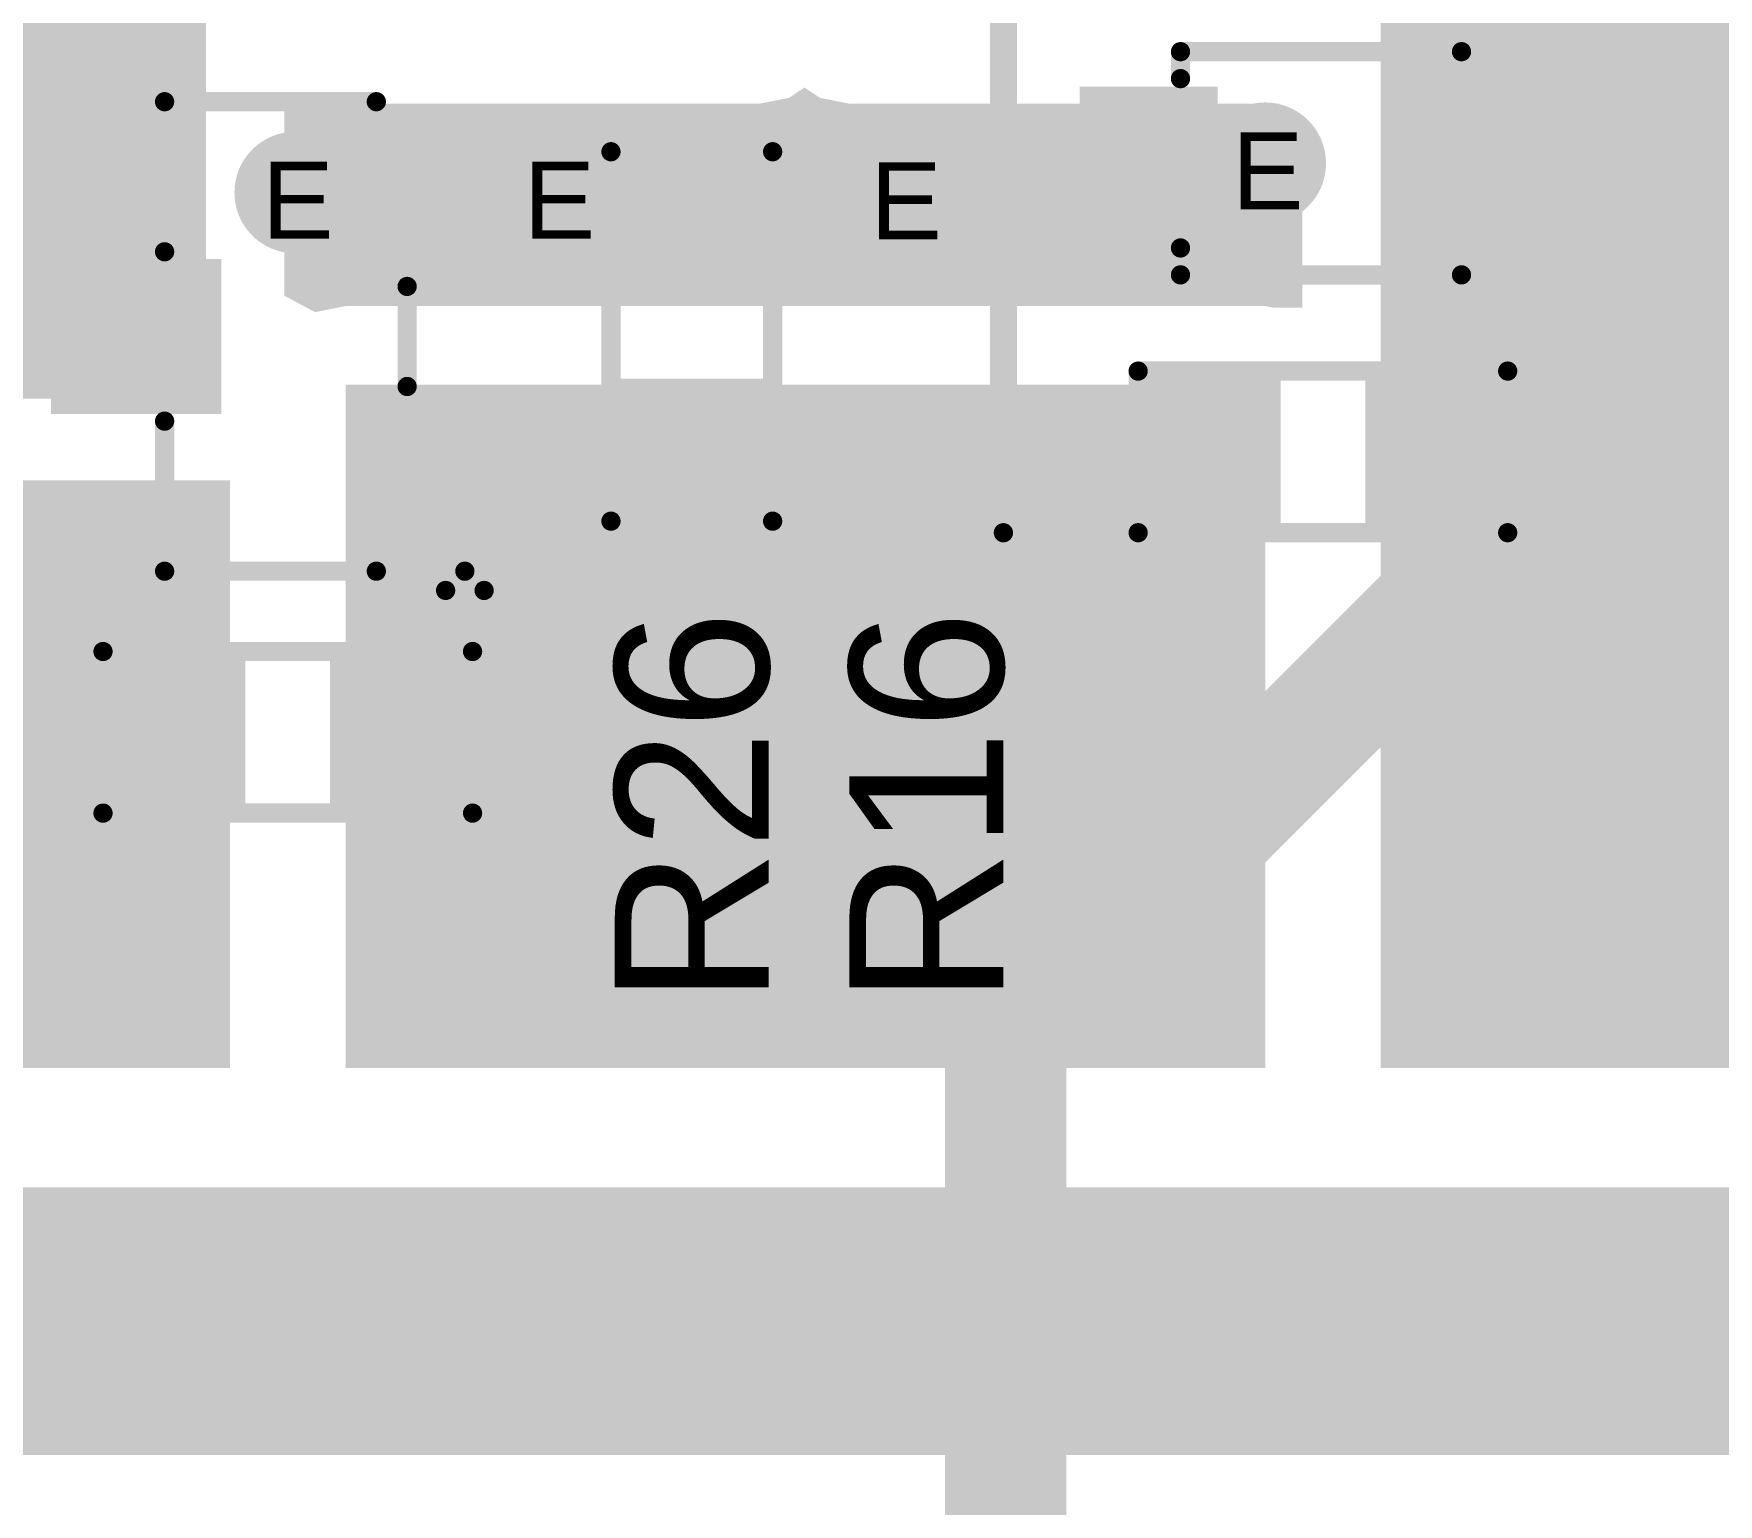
# Model space of a CAD drawing. Header units: inches. Extents: x 68 to 568, y 3 to 460.
# Drawn here: x 195.33 to 206.44, y 263.19 to 272.89 of the extents above; entities that cross this region are included whole.
import ezdxf

# ---------------------------------------------------------------- set-up
doc = ezdxf.new("R2010")
doc.units = ezdxf.units.IN
for name, color, linetype in [('Bottom Layer', 5, 'Continuous'), ('Bottom Solder', 6, 'Continuous'), ('Drill Drawing', 1, 'Continuous'), ('Layer 1', 16, 'Continuous'), ('Layer 2', 76, 'Continuous'), ('Top Layer', 1, 'Continuous'), ('Top Overlay', 2, 'Continuous'), ('Top Paste', 8, 'Continuous'), ('Top Solder', 216, 'Continuous'), ('Via Holes', 16, 'Continuous')]:
    doc.layers.add(name, color=color, linetype=linetype)
doc.styles.add('Arial', font='', dxfattribs={"height": 0.2})
doc.styles.get('Arial').set_extended_font_data('Arial')

# ---------------------------------------------------------------- blocks, each defined once
blk = doc.blocks.new('R___0603_508')
at = {"layer": 'Top Layer'}
for points in [[(-0.3809999999999999, 0.4445), (-0.3809999999999999, -0.4445), (-1.143, -0.4445), (-1.143, 0.4445)], [(1.143, 0.4445), (1.143, -0.4445), (0.3809999999999999, -0.4445), (0.3809999999999999, 0.4445)]]:
    blk.add_hatch(color=1, dxfattribs=at).paths.add_polyline_path(points)
at = {"layer": 'Top Paste'}
for points in [[(-0.3809999999999999, 0.4445), (-0.3809999999999999, -0.4445), (-1.143, -0.4445), (-1.143, 0.4445)], [(1.143, 0.4445), (1.143, -0.4445), (0.3809999999999999, -0.4445), (0.3809999999999999, 0.4445)]]:
    blk.add_hatch(color=8, dxfattribs=at).paths.add_polyline_path(points)
at = {"layer": 'Top Solder'}
for points in [[(-0.2794, 0.5460999999999999), (-0.2794, -0.5460999999999999), (-1.2446, -0.5460999999999999), (-1.2446, 0.5460999999999999)], [(1.2446, 0.5460999999999999), (1.2446, -0.5460999999999999), (0.2794, -0.5460999999999999), (0.2794, 0.5460999999999999)]]:
    blk.add_hatch(color=216, dxfattribs=at).paths.add_polyline_path(points)
at = {"layer": 'Top Overlay'}
for points in [[(1.2192, 0.5334, 0.127, 0.127, 0), (-1.2192, 0.5334, 0.127, 0.127, 0)], [(-1.2192, -0.5334, 0.127, 0.127, 0), (-1.2192, 0.5334, 0.127, 0.127, 0)], [(1.2192, -0.5334, 0.127, 0.127, 0), (1.2192, 0.5334, 0.127, 0.127, 0)], [(1.2192, -0.5334, 0.127, 0.127, 0), (-1.2192, -0.5334, 0.127, 0.127, 0)]]:
    blk.add_lwpolyline(points, format="xyseb", dxfattribs=at)
for points in [[(-1.25095, 0.5334, 0.0635, 0.0635, 1), (-1.18745, 0.5334, 0.0635, 0.0635, 1)], [(-1.25095, 0.5334, 0.0635, 0.0635, 1), (-1.18745, 0.5334, 0.0635, 0.0635, 1)], [(1.18745, 0.5334, 0.0635, 0.0635, 1), (1.25095, 0.5334, 0.0635, 0.0635, 1)], [(1.18745, 0.5334, 0.0635, 0.0635, 1), (1.25095, 0.5334, 0.0635, 0.0635, 1)], [(-1.25095, -0.5334, 0.0635, 0.0635, 1), (-1.18745, -0.5334, 0.0635, 0.0635, 1)], [(-1.25095, -0.5334, 0.0635, 0.0635, 1), (-1.18745, -0.5334, 0.0635, 0.0635, 1)], [(1.18745, -0.5334, 0.0635, 0.0635, 1), (1.25095, -0.5334, 0.0635, 0.0635, 1)], [(1.18745, -0.5334, 0.0635, 0.0635, 1), (1.25095, -0.5334, 0.0635, 0.0635, 1)]]:
    blk.add_lwpolyline(points, format="xyseb", close=True, dxfattribs=at)
blk = doc.blocks.new('R___0603_509')
at = {"layer": 'Top Layer'}
for points in [[(-0.3809999999999999, 0.4445), (-0.3810000000000001, -0.4445), (-1.143, -0.4445), (-1.143, 0.4445)], [(1.143, 0.4445), (1.143, -0.4445), (0.3809999999999999, -0.4445), (0.3810000000000001, 0.4445)]]:
    blk.add_hatch(color=1, dxfattribs=at).paths.add_polyline_path(points)
at = {"layer": 'Top Paste'}
for points in [[(-0.3809999999999999, 0.4445), (-0.3810000000000001, -0.4445), (-1.143, -0.4445), (-1.143, 0.4445)], [(1.143, 0.4445), (1.143, -0.4445), (0.3809999999999999, -0.4445), (0.3810000000000001, 0.4445)]]:
    blk.add_hatch(color=8, dxfattribs=at).paths.add_polyline_path(points)
at = {"layer": 'Top Solder'}
for points in [[(-0.2793999999999999, 0.5460999999999999), (-0.2794, -0.5461), (-1.2446, -0.5460999999999999), (-1.2446, 0.5461)], [(1.2446, 0.5460999999999999), (1.2446, -0.5461), (0.2793999999999999, -0.5460999999999999), (0.2794, 0.5461)]]:
    blk.add_hatch(color=216, dxfattribs=at).paths.add_polyline_path(points)
at = {"layer": 'Top Overlay'}
for points in [[(-1.2192, 0.5334, 0.127, 0.127, 0), (1.2192, 0.5334, 0.127, 0.127, 0)], [(-1.2192, -0.5334, 0.127, 0.127, 0), (-1.2192, 0.5334, 0.127, 0.127, 0)], [(1.2192, -0.5334, 0.127, 0.127, 0), (1.2192, 0.5334, 0.127, 0.127, 0)], [(-1.2192, -0.5334, 0.127, 0.127, 0), (1.2192, -0.5334, 0.127, 0.127, 0)]]:
    blk.add_lwpolyline(points, format="xyseb", dxfattribs=at)
for points in [[(-1.25095, 0.5334, 0.0635, 0.0635, 1), (-1.18745, 0.5334, 0.0635, 0.0635, 1)], [(-1.25095, 0.5334, 0.0635, 0.0635, 1), (-1.18745, 0.5334, 0.0635, 0.0635, 1)], [(1.18745, 0.5334, 0.0635, 0.0635, 1), (1.25095, 0.5334, 0.0635, 0.0635, 1)], [(1.18745, 0.5334, 0.0635, 0.0635, 1), (1.25095, 0.5334, 0.0635, 0.0635, 1)], [(-1.25095, -0.5334, 0.0635, 0.0635, 1), (-1.18745, -0.5334, 0.0635, 0.0635, 1)], [(-1.25095, -0.5334, 0.0635, 0.0635, 1), (-1.18745, -0.5334, 0.0635, 0.0635, 1)], [(1.18745, -0.5334, 0.0635, 0.0635, 1), (1.25095, -0.5334, 0.0635, 0.0635, 1)], [(1.18745, -0.5334, 0.0635, 0.0635, 1), (1.25095, -0.5334, 0.0635, 0.0635, 1)]]:
    blk.add_lwpolyline(points, format="xyseb", close=True, dxfattribs=at)
blk = doc.blocks.new('R___0603_515')
at = {"layer": 'Top Layer'}
for points in [[(-0.3809999999999999, 0.4445), (-0.3810000000000001, -0.4445), (-1.143, -0.4445), (-1.143, 0.4445)], [(1.143, 0.4445), (1.143, -0.4445), (0.3809999999999999, -0.4445), (0.3810000000000001, 0.4445)]]:
    blk.add_hatch(color=1, dxfattribs=at).paths.add_polyline_path(points)
at = {"layer": 'Top Paste'}
for points in [[(-0.3809999999999999, 0.4445), (-0.3810000000000001, -0.4445), (-1.143, -0.4445), (-1.143, 0.4445)], [(1.143, 0.4445), (1.143, -0.4445), (0.3809999999999999, -0.4445), (0.3810000000000001, 0.4445)]]:
    blk.add_hatch(color=8, dxfattribs=at).paths.add_polyline_path(points)
at = {"layer": 'Top Solder'}
for points in [[(-0.2793999999999999, 0.5460999999999999), (-0.2794, -0.5461), (-1.2446, -0.5460999999999999), (-1.2446, 0.5461)], [(1.2446, 0.5460999999999999), (1.2446, -0.5461), (0.2793999999999999, -0.5460999999999999), (0.2794, 0.5461)]]:
    blk.add_hatch(color=216, dxfattribs=at).paths.add_polyline_path(points)
at = {"layer": 'Top Overlay'}
for points in [[(-1.2192, 0.5334, 0.127, 0.127, 0), (1.2192, 0.5334, 0.127, 0.127, 0)], [(-1.2192, -0.5334, 0.127, 0.127, 0), (-1.2192, 0.5334, 0.127, 0.127, 0)], [(1.2192, -0.5334, 0.127, 0.127, 0), (1.2192, 0.5334, 0.127, 0.127, 0)], [(-1.2192, -0.5334, 0.127, 0.127, 0), (1.2192, -0.5334, 0.127, 0.127, 0)]]:
    blk.add_lwpolyline(points, format="xyseb", dxfattribs=at)
for points in [[(-1.25095, 0.5334, 0.0635, 0.0635, 1), (-1.18745, 0.5334, 0.0635, 0.0635, 1)], [(-1.25095, 0.5334, 0.0635, 0.0635, 1), (-1.18745, 0.5334, 0.0635, 0.0635, 1)], [(1.18745, 0.5334, 0.0635, 0.0635, 1), (1.25095, 0.5334, 0.0635, 0.0635, 1)], [(1.18745, 0.5334, 0.0635, 0.0635, 1), (1.25095, 0.5334, 0.0635, 0.0635, 1)], [(-1.25095, -0.5334, 0.0635, 0.0635, 1), (-1.18745, -0.5334, 0.0635, 0.0635, 1)], [(-1.25095, -0.5334, 0.0635, 0.0635, 1), (-1.18745, -0.5334, 0.0635, 0.0635, 1)], [(1.18745, -0.5334, 0.0635, 0.0635, 1), (1.25095, -0.5334, 0.0635, 0.0635, 1)], [(1.18745, -0.5334, 0.0635, 0.0635, 1), (1.25095, -0.5334, 0.0635, 0.0635, 1)]]:
    blk.add_lwpolyline(points, format="xyseb", close=True, dxfattribs=at)
blk = doc.blocks.new('SOT_23_537')
at = {"layer": 'Top Layer'}
for points in [[(-0.41000045, 1.46000089), (0.41000045, 1.46000089), (0.41000045, 0.54000019), (-0.41000045, 0.54000019)], [(-1.36000109, -0.54000019), (-0.54000019, -0.54000019), (-0.54000019, -1.46000089), (-1.36000109, -1.46000089)], [(0.54000019, -0.54000019), (1.36000109, -0.54000019), (1.36000109, -1.46000089), (0.54000019, -1.46000089)]]:
    blk.add_hatch(color=1, dxfattribs=at).paths.add_polyline_path(points)
at = {"layer": 'Top Paste'}
for points in [[(-0.41000045, 1.46000089), (0.41000045, 1.46000089), (0.41000045, 0.54000019), (-0.41000045, 0.54000019)], [(-1.36000109, -0.54000019), (-0.54000019, -0.54000019), (-0.54000019, -1.46000089), (-1.36000109, -1.46000089)], [(0.54000019, -0.54000019), (1.36000109, -0.54000019), (1.36000109, -1.46000089), (0.54000019, -1.46000089)]]:
    blk.add_hatch(color=8, dxfattribs=at).paths.add_polyline_path(points)
at = {"layer": 'Top Solder'}
for points in [[(-0.51160045, 1.56160089), (0.51160045, 1.56160089), (0.51160045, 0.43840019), (-0.51160045, 0.43840019)], [(-1.46160109, -0.43840019), (-0.43840019, -0.43840019), (-0.43840019, -1.56160089), (-1.46160109, -1.56160089)], [(0.43840019, -0.43840019), (1.46160109, -0.43840019), (1.46160109, -1.56160089), (0.43840019, -1.56160089)]]:
    blk.add_hatch(color=216, dxfattribs=at).paths.add_polyline_path(points)
at = {"layer": 'Top Overlay'}
for points in [[(-1.5494, 0.8128, 0.127, 0.127, 0), (-1.5494, -0.5841999999999999, 0.127, 0.127, 0)], [(-1.5494, 0.8128, 0.127, 0.127, 0), (-0.5588, 0.8128, 0.127, 0.127, 0)], [(0.5588, 0.8128, 0.127, 0.127, 0), (1.5494, 0.8128, 0.127, 0.127, 0)], [(1.5494, 0.8128, 0.127, 0.127, 0), (1.5494, -0.5841999999999999, 0.127, 0.127, 0)], [(-0.3302, -0.7874, 0.127, 0.127, 0), (0.3302, -0.7874, 0.127, 0.127, 0)], [(-1.6764, -1.0414, 0.127, 0.127, 0), (-1.5494, -1.1684, 0.127, 0.127, 0)], [(-1.6764, -1.0414, 0.127, 0.127, 0), (-1.6764, -1.2954, 0.127, 0.127, 0)], [(-1.5494, -1.1684, 0.127, 0.127, 0), (-1.6764, -1.2954, 0.127, 0.127, 0)]]:
    blk.add_lwpolyline(points, format="xyseb", dxfattribs=at)
for points in [[(-1.58115, 0.8128, 0.0635, 0.0635, 1), (-1.51765, 0.8128, 0.0635, 0.0635, 1)], [(-1.58115, 0.8128, 0.0635, 0.0635, 1), (-1.51765, 0.8128, 0.0635, 0.0635, 1)], [(-0.5905499999999999, 0.8128, 0.0635, 0.0635, 1), (-0.52705, 0.8128, 0.0635, 0.0635, 1)], [(0.52705, 0.8128, 0.0635, 0.0635, 1), (0.5905499999999999, 0.8128, 0.0635, 0.0635, 1)], [(1.51765, 0.8128, 0.0635, 0.0635, 1), (1.58115, 0.8128, 0.0635, 0.0635, 1)], [(1.51765, 0.8128, 0.0635, 0.0635, 1), (1.58115, 0.8128, 0.0635, 0.0635, 1)], [(-1.58115, -0.5841999999999999, 0.0635, 0.0635, 1), (-1.51765, -0.5841999999999999, 0.0635, 0.0635, 1)], [(1.51765, -0.5841999999999999, 0.0635, 0.0635, 1), (1.58115, -0.5841999999999999, 0.0635, 0.0635, 1)], [(-0.36195, -0.7874, 0.0635, 0.0635, 1), (-0.29845, -0.7874, 0.0635, 0.0635, 1)], [(0.29845, -0.7874, 0.0635, 0.0635, 1), (0.36195, -0.7874, 0.0635, 0.0635, 1)], [(-1.70815, -1.0414, 0.0635, 0.0635, 1), (-1.64465, -1.0414, 0.0635, 0.0635, 1)], [(-1.70815, -1.0414, 0.0635, 0.0635, 1), (-1.64465, -1.0414, 0.0635, 0.0635, 1)], [(-1.58115, -1.1684, 0.0635, 0.0635, 1), (-1.51765, -1.1684, 0.0635, 0.0635, 1)], [(-1.58115, -1.1684, 0.0635, 0.0635, 1), (-1.51765, -1.1684, 0.0635, 0.0635, 1)], [(-1.70815, -1.2954, 0.0635, 0.0635, 1), (-1.64465, -1.2954, 0.0635, 0.0635, 1)], [(-1.70815, -1.2954, 0.0635, 0.0635, 1), (-1.64465, -1.2954, 0.0635, 0.0635, 1)]]:
    blk.add_lwpolyline(points, format="xyseb", close=True, dxfattribs=at)
blk = doc.blocks.new('SOD_323_554')
at = {"layer": 'Top Layer'}
for points in [[(-0.74999977, -0.4500003699999999), (-1.55000071, -0.4500003700000001), (-1.55000071, 0.4500003699999999), (-0.74999977, 0.4500003700000001)], [(1.55000071, -0.4500003699999999), (0.74999977, -0.4500003700000001), (0.74999977, 0.4500003699999999), (1.55000071, 0.4500003700000001)]]:
    blk.add_hatch(color=1, dxfattribs=at).paths.add_polyline_path(points)
at = {"layer": 'Top Overlay'}
for points in [[(-2.00731628, 0.4826), (-0.91511628, 0.4826), (-0.91511628, 0.7874), (-2.00731628, 0.7874)], [(-2.00731628, -0.508), (-1.57551628, -0.508), (-1.57551628, 0.508), (-2.00731628, 0.508)], [(-2.00731628, -0.7874), (-0.91511628, -0.7874), (-0.91511628, -0.4826), (-2.00731628, -0.4826)]]:
    blk.add_hatch(color=2, dxfattribs=at).paths.add_polyline_path(points)
at = {"layer": 'Top Paste'}
for points in [[(-0.74999977, -0.4500003699999999), (-1.55000071, -0.4500003700000001), (-1.55000071, 0.4500003699999999), (-0.74999977, 0.4500003700000001)], [(1.55000071, -0.4500003699999999), (0.74999977, -0.4500003700000001), (0.74999977, 0.4500003699999999), (1.55000071, 0.4500003700000001)]]:
    blk.add_hatch(color=8, dxfattribs=at).paths.add_polyline_path(points)
at = {"layer": 'Top Solder'}
for points in [[(-0.69499861, -0.5050015299999998), (-1.60500187, -0.50500153), (-1.60500187, 0.5050015299999998), (-0.69499861, 0.50500153)], [(1.60500187, -0.5050015299999998), (0.69499861, -0.50500153), (0.69499861, 0.5050015299999998), (1.60500187, 0.50500153)]]:
    blk.add_hatch(color=216, dxfattribs=at).paths.add_polyline_path(points)
at = {"layer": 'Top Overlay'}
for points in [[(0.9397999999999999, 0.7366, 0.127, 0.127, 0), (-0.9143999999999999, 0.7366, 0.127, 0.127, 0)], [(0.9397999999999999, 0.7366, 0.127, 0.127, 0), (0.9397999999999999, 0.5588, 0.127, 0.127, 0)], [(0.9397999999999999, -0.5588, 0.127, 0.127, 0), (0.9397999999999999, -0.7366, 0.127, 0.127, 0)], [(0.9397999999999999, -0.7366, 0.127, 0.127, 0), (-0.9143999999999999, -0.7366, 0.127, 0.127, 0)]]:
    blk.add_lwpolyline(points, format="xyseb", dxfattribs=at)
for points in [[(-0.9461499999999999, 0.7366, 0.0635, 0.0635, 1), (-0.88265, 0.7366, 0.0635, 0.0635, 1)], [(0.9080499999999999, 0.7366, 0.0635, 0.0635, 1), (0.9715499999999999, 0.7366, 0.0635, 0.0635, 1)], [(0.9080499999999999, 0.7366, 0.0635, 0.0635, 1), (0.9715499999999999, 0.7366, 0.0635, 0.0635, 1)], [(0.9080499999999999, 0.5588, 0.0635, 0.0635, 1), (0.9715499999999999, 0.5588, 0.0635, 0.0635, 1)], [(0.9080499999999999, -0.5588, 0.0635, 0.0635, 1), (0.9715499999999999, -0.5588, 0.0635, 0.0635, 1)], [(-0.9461499999999999, -0.7366, 0.0635, 0.0635, 1), (-0.88265, -0.7366, 0.0635, 0.0635, 1)], [(0.9080499999999999, -0.7366, 0.0635, 0.0635, 1), (0.9715499999999999, -0.7366, 0.0635, 0.0635, 1)], [(0.9080499999999999, -0.7366, 0.0635, 0.0635, 1), (0.9715499999999999, -0.7366, 0.0635, 0.0635, 1)]]:
    blk.add_lwpolyline(points, format="xyseb", close=True, dxfattribs=at)

msp = doc.modelspace()

# ---------------------------------------------------------------- hatches: boundary and pattern name
at = {"layer": 'Bottom Layer'}
h = msp.add_hatch(color=5, dxfattribs=at)
edge = h.paths.add_edge_path()
edge.add_arc((203.454, 272.03756616), 0.2999994, 0, 360)
h = msp.add_hatch(color=5, dxfattribs=at)
edge = h.paths.add_edge_path()
edge.add_arc((197.05455382, 271.8445668), 0.2999994, 0, 360)
h = msp.add_hatch(color=5, dxfattribs=at)
edge = h.paths.add_edge_path()
edge.add_arc((198.7804, 271.8445668), 0.2999994, 0, 360)
h = msp.add_hatch(color=5, dxfattribs=at)
edge = h.paths.add_edge_path()
edge.add_arc((201.06775128, 271.84100064), 0.2999994, 0, 360)
at = {"layer": 'Bottom Solder'}
h = msp.add_hatch(color=6, dxfattribs=at)
edge = h.paths.add_edge_path()
edge.add_arc((203.454, 272.03756616), 0.4015993999999999, 0, 360)
h = msp.add_hatch(color=6, dxfattribs=at)
edge = h.paths.add_edge_path()
edge.add_arc((197.05455382, 271.8445668), 0.4015993999999999, 0, 360)
h = msp.add_hatch(color=6, dxfattribs=at)
edge = h.paths.add_edge_path()
edge.add_arc((198.7804, 271.8445668), 0.4015993999999999, 0, 360)
h = msp.add_hatch(color=6, dxfattribs=at)
edge = h.paths.add_edge_path()
edge.add_arc((201.06775128, 271.84100064), 0.4015993999999999, 0, 360)
at = {"layer": 'Layer 1'}
h = msp.add_hatch(color=16, dxfattribs=at)
edge = h.paths.add_edge_path()
edge.add_arc((203.454, 272.03756616), 0.2999994, 0, 360)
h = msp.add_hatch(color=16, dxfattribs=at)
edge = h.paths.add_edge_path()
edge.add_arc((197.05455382, 271.8445668), 0.2999994, 0, 360)
h = msp.add_hatch(color=16, dxfattribs=at)
edge = h.paths.add_edge_path()
edge.add_arc((198.7804, 271.8445668), 0.2999994, 0, 360)
h = msp.add_hatch(color=16, dxfattribs=at)
edge = h.paths.add_edge_path()
edge.add_arc((201.06775128, 271.84100064), 0.2999994, 0, 360)
at = {"layer": 'Layer 2'}
h = msp.add_hatch(color=76, dxfattribs=at)
edge = h.paths.add_edge_path()
edge.add_arc((203.454, 272.03756616), 0.2999994, 0, 360)
h = msp.add_hatch(color=76, dxfattribs=at)
edge = h.paths.add_edge_path()
edge.add_arc((197.05455382, 271.8445668), 0.2999994, 0, 360)
h = msp.add_hatch(color=76, dxfattribs=at)
edge = h.paths.add_edge_path()
edge.add_arc((198.7804, 271.8445668), 0.2999994, 0, 360)
h = msp.add_hatch(color=76, dxfattribs=at)
edge = h.paths.add_edge_path()
edge.add_arc((201.06775128, 271.84100064), 0.2999994, 0, 360)
at = {"layer": 'Top Layer'}
for points in [[(204.216, 266.065), (212.344, 266.065), (212.344, 276.6291648), (204.216, 276.6291648)], [(194.33670048, 270.48456444), (196.46510364, 270.48456444), (196.46510364, 274.4193648), (194.33670048, 274.4193648)], [(200.51518952, 272.46987416), (200.71340096, 272.43044828), (203.5302, 272.43044828), (203.54097214, 272.43259204), (203.69804828, 272.30367942), (203.69804828, 271.08506616), (203.50403292, 271.08506616), (203.454, 271.09501788), (197.3861051, 271.09501788), (197.18789366, 271.055592), (197.1862579, 271.0544998), (196.9830579, 271.16311274), (196.9830579, 272.43044828), (200.11525128, 272.43044828), (200.31346272, 272.46987416), (200.41432612, 272.53726798)], [(197.3861051, 266.065), (203.45399746, 266.065), (203.45399746, 270.57706616), (197.3861051, 270.57706616)], [(180.6068016, 266.065), (196.62410256, 266.065), (196.62410256, 269.94456552), (180.6068016, 269.94456552)], [(218.98006242, 265.2776), (174.80280254, 265.2776), (174.80280254, 263.51165992), (218.98006242, 263.51165992)]]:
    msp.add_hatch(color=1, dxfattribs=at).paths.add_polyline_path(points)
h = msp.add_hatch(color=1, dxfattribs=at)
edge = h.paths.add_edge_path()
edge.add_arc((203.454, 272.03756616), 0.2999994, 0, 360)
h = msp.add_hatch(color=1, dxfattribs=at)
edge = h.paths.add_edge_path()
edge.add_arc((197.05455382, 271.8445668), 0.2999994, 0, 360)
h = msp.add_hatch(color=1, dxfattribs=at)
edge = h.paths.add_edge_path()
edge.add_arc((198.7804, 271.8445668), 0.2999994, 0, 360)
h = msp.add_hatch(color=1, dxfattribs=at)
edge = h.paths.add_edge_path()
edge.add_arc((201.06775128, 271.84100064), 0.2999994, 0, 360)
at = {"layer": 'Top Solder'}
h = msp.add_hatch(color=216, dxfattribs=at)
edge = h.paths.add_edge_path()
edge.add_arc((203.454, 272.03756616), 0.4015993999999999, 0, 360)
h = msp.add_hatch(color=216, dxfattribs=at)
edge = h.paths.add_edge_path()
edge.add_arc((197.05455382, 271.8445668), 0.4015993999999999, 0, 360)
h = msp.add_hatch(color=216, dxfattribs=at)
edge = h.paths.add_edge_path()
edge.add_arc((198.7804, 271.8445668), 0.4015993999999999, 0, 360)
h = msp.add_hatch(color=216, dxfattribs=at)
edge = h.paths.add_edge_path()
edge.add_arc((201.06775128, 271.84100064), 0.4015993999999999, 0, 360)
at = {"layer": 'Via Holes'}
h = msp.add_hatch(color=7, dxfattribs=at)
edge = h.paths.add_edge_path()
edge.add_arc((203.454, 272.03756616), 0.1499997, 0, 360)
h = msp.add_hatch(color=7, dxfattribs=at)
edge = h.paths.add_edge_path()
edge.add_arc((197.05455382, 271.8445668), 0.1499997, 0, 360)
h = msp.add_hatch(color=7, dxfattribs=at)
edge = h.paths.add_edge_path()
edge.add_arc((198.7804, 271.8445668), 0.1499997, 0, 360)
h = msp.add_hatch(color=7, dxfattribs=at)
edge = h.paths.add_edge_path()
edge.add_arc((201.06775128, 271.84100064), 0.1499997, 0, 360)

# ---------------------------------------------------------------- linework, layer by layer
at = {"layer": 'Bottom Layer'}
for points in [[(205.57081568, 270.1045144, 0.8000009399999999, 0.8000009399999999, 0), (205.57081568, 274.13323888, 0.8000009399999999, 0.8000009399999999, 0)], [(201.7412272, 266.27492592, 0.8000009399999999, 0.8000009399999999, 0), (205.57081568, 270.1045144, 0.8000009399999999, 0.8000009399999999, 0)], [(201.7412272, 257.7736272, 0.8000009399999999, 0.8000009399999999, 0), (201.7412272, 266.27492592, 0.8000009399999999, 0.8000009399999999, 0)]]:
    msp.add_lwpolyline(points, format="xyseb", dxfattribs=at)
for points in [[(205.37081608, 270.1045144, 0.3999992, 0.3999992, 1), (205.77081528, 270.1045144, 0.3999992, 0.3999992, 1)], [(205.37081608, 270.1045144, 0.3999992, 0.3999992, 1), (205.77081528, 270.1045144, 0.3999992, 0.3999992, 1)], [(201.5412276, 266.27492592, 0.3999992, 0.3999992, 1), (201.9412268, 266.27492592, 0.3999992, 0.3999992, 1)], [(201.5412276, 266.27492592, 0.3999992, 0.3999992, 1), (201.9412268, 266.27492592, 0.3999992, 0.3999992, 1)]]:
    msp.add_lwpolyline(points, format="xyseb", close=True, dxfattribs=at)
at = {"layer": 'Top Overlay'}
for points in [[(201.7266349, 269.59916616, 0.1778, 0.1778, 0), (201.7266349, 273.9621648, 0.1778, 0.1778, 0)], [(201.7266349, 269.59916616, 0.127, 0.127, 0), (201.7268, 269.59900106, 0.127, 0.127, 0)]]:
    msp.add_lwpolyline(points, format="xyseb", dxfattribs=at)
for points in [[(201.6821849, 269.59916616, 0.08889999999999999, 0.08889999999999999, 1), (201.7710849, 269.59916616, 0.08889999999999999, 0.08889999999999999, 1)], [(201.6948849, 269.59916616, 0.0635, 0.0635, 1), (201.7583849, 269.59916616, 0.0635, 0.0635, 1)], [(201.69505, 269.59900106, 0.0635, 0.0635, 1), (201.75855, 269.59900106, 0.0635, 0.0635, 1)]]:
    msp.add_lwpolyline(points, format="xyseb", close=True, dxfattribs=at)

# ---------------------------------------------------------------- block references
for name, p, rotation in [('SOD_323_554', (203.835, 272.03756616), 180), ('SOT_23_537', (197.0051051, 270.89456616), 90), ('R___0603_508', (199.67075128, 270.89456616), 270)]:
    msp.add_blockref(name, p, dxfattribs=dict(rotation=rotation))
for name, p in [('R___0603_515', (203.835, 270.13256616)), ('R___0603_509', (197.0051051, 268.28180024))]:
    msp.add_blockref(name, p)

# ---------------------------------------------------------------- texts
at = {"layer": 'Drill Drawing', "style": 'Arial'}
for p in [(203.2339217, 271.73284998), (196.83447552, 271.53985062), (198.5603217, 271.53985062), (200.84767298, 271.53628446)]:
    msp.add_text('E', height=0.508, dxfattribs=at).set_placement(p)
at = {"layer": 'Top Overlay', "style": 'Arial'}
for s, p in [('R26', (200.17858618, 266.4830712999999)), ('R16', (201.7266349, 266.4830712999999))]:
    msp.add_text(s, height=1.016, rotation=90, dxfattribs=at).set_placement(p)

doc.saveas('drawing.dxf')
